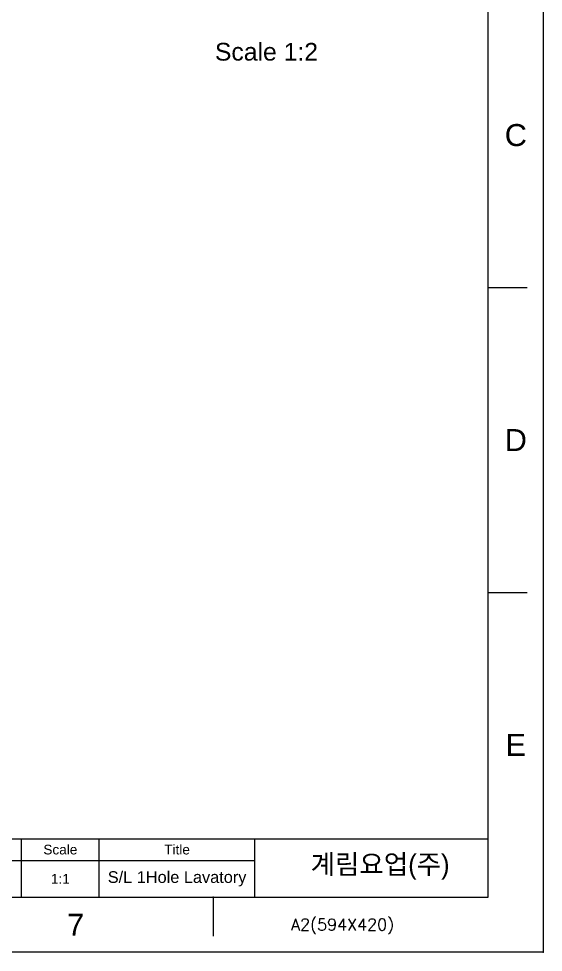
# Model space of a CAD drawing. Header units: millimetres. Extents: x 1991 to 2585, y -545 to -125.
# Drawn here: x 2449.7 to 2584.5, y -545.4 to -305.4 of the extents above; entities that cross this region are included whole.
import ezdxf

# ---------------------------------------------------------------- set-up
doc = ezdxf.new("R2010")
doc.units = ezdxf.units.MM
doc.header["$LTSCALE"] = 0.1
doc.linetypes.add('CENTERX2', pattern=[101.6, 63.5, -12.7, 12.7, -12.7])
doc.layers.get('0').update_dxf_attribs({"lineweight": 13})
doc.layers.add('5', color=2, linetype='Continuous')
doc.layers.add('TEXT', color=2, linetype='Continuous')
doc.layers.add('DIM', color=3, linetype='Continuous', lineweight=9)
doc.layers.add('FORM', color=7, linetype='Continuous', lineweight=13)
doc.styles.add('ROMANS', font='romans')
doc.styles.get("Standard").update_dxf_attribs({"font": 'arial.ttf'})

msp = doc.modelspace()

# ---------------------------------------------------------------- linework, layer by layer
for p, q in [((2570.4, -531.258), (2570.4, -139.541)), ((2570.4, -374.571), (2580.4, -374.571)), ((2570.4, -452.915), (2580.4, -452.915)), ((2004.744, -531.258), (2570.4, -531.258)), ((2499.693, -531.258), (2499.693, -541.258))]:
    msp.add_line(p, q)
for p in [(2570.4, -374.571), (2570.4, -452.915), (2499.693, -531.258)]:
    msp.add_point(p)
at = {"layer": 'DIM', "color": 7}
msp.add_lwpolyline([(1990.602, -125.4), (2584.542, -125.4), (2584.542, -545.4), (1990.602, -545.4)], close=True, dxfattribs=at)
msp.add_point((2584.542, -545.4), dxfattribs=at)
at = {"layer": 'FORM'}
for p, q in [((2299.9, -516.258), (2570.4, -516.258)), ((2450.4, -531.258), (2450.4, -516.258)), ((2470.4, -531.258), (2470.4, -516.258)), ((2510.4, -531.258), (2510.4, -516.258)), ((2370.4, -521.758), (2510.4, -521.758))]:
    msp.add_line(p, q, dxfattribs=at)

# ---------------------------------------------------------------- texts
at = {"char_height": 5.657, "attachment_point": 5}
for s, width, insert in [('C', 10, (2577.471, -335.4)), ('D', 10, (2577.471, -413.743)), ('E', 10, (2577.471, -492.086)), ('7', 50, (2464.34, -538.329))]:
    msp.add_mtext_dynamic_manual_height_columns(s, width=width, gutter_width=12.5, heights=[0], dxfattribs=dict(at, insert=insert))
at = {"layer": '5', "style": 'ROMANS'}
msp.add_text(' A2(594X420)', height=3, dxfattribs=at).set_placement((2517.646, -539.771))
at = {"layer": 'TEXT'}
for s, width, insert, char_height, attachment_point in [('Scale 1:2', 28.12245, (2500.127, -311.671), 4.55, 1), ('Scale', 20, (2460.4, -519.008), 2.5, 5), ('Title', 40, (2490.4, -519.008), 2.5, 5), ('1:1', 20, (2460.4, -526.508), 2.5, 5), ('S/L 1Hole Lavatory', 40, (2490.4, -526.508), 3, 5)]:
    msp.add_mtext_dynamic_manual_height_columns(s, width=width, gutter_width=12.5, heights=[0], dxfattribs=dict(at, insert=insert, char_height=char_height, attachment_point=attachment_point))
at = {"layer": 'TEXT', "linetype": 'CENTERX2', "insert": (2542.577, -523.516), "char_height": 5, "attachment_point": 5}
msp.add_mtext_dynamic_manual_height_columns('{\\fHYGothic-Medium|b0|i0|c129|p18;계림요업(주)}', width=60, gutter_width=12.5, heights=[0], dxfattribs=at)

doc.saveas('drawing.dxf')
